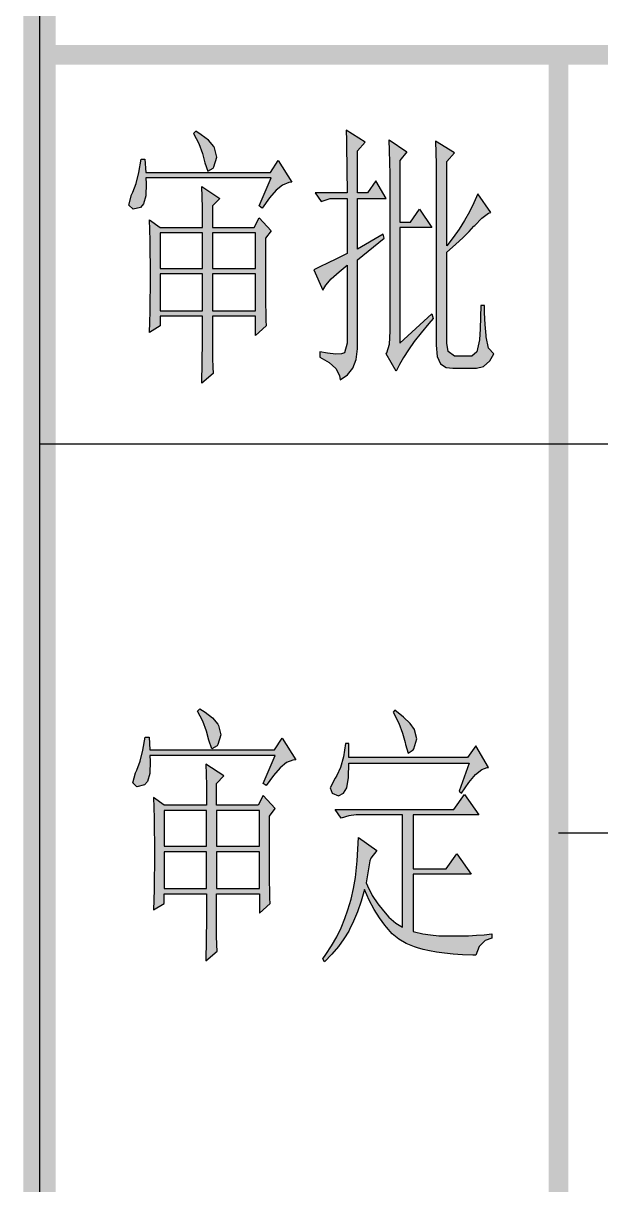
# Model space of a CAD drawing. Extents: x 535358 to 858566, y -185481 to -98609.
# Drawn here: x 816375 to 817176, y -159047 to -157435 of the extents above; entities that cross this region are included whole.
import ezdxf

# ---------------------------------------------------------------- set-up
doc = ezdxf.new("R2010")
doc.units = 0
doc.header["$LTSCALE"] = 1000
doc.header["$MEASUREMENT"] = 0
doc.layers.add('1', color=3, linetype='CONTINUOUS')

msp = doc.modelspace()

# ---------------------------------------------------------------- hatches: boundary and pattern name
at = {"layer": '1'}
h = msp.add_hatch(color=256, dxfattribs=at)
h.paths.add_polyline_path([(816640.1, -157607.6), (816639, -157605.7), (816631.5, -157597), (816621.6, -157589.3), (816613.9, -157584.6), (816610.8, -157587.7), (816618.1, -157601.7), (816623.5, -157615.3), (816626.5, -157628.2), (816630.8, -157640), (816638, -157636), (816639, -157634.1), (816643.2, -157620.5)])
h.paths.add_polyline_path([(816728.3, -157625.2), (816717.8, -157641.6), (816544.7, -157641.6), (816543.5, -157623.5), (816538.3, -157623.5), (816535.1, -157641.8), (816531.1, -157657.1), (816526.6, -157669.3), (816524.7, -157673), (816521, -157687.3), (816526.9, -157692.7), (816537.4, -157690.2), (816541.6, -157685.2), (816544.7, -157674.4), (816545.1, -157657.3), (816544.7, -157649.1), (816718.7, -157649.1), (816702.1, -157688), (816706.3, -157691.1), (816716.1, -157677), (816725.5, -157666.5), (816734.4, -157659.2), (816742.9, -157655.7), (816747.1, -157655.2)])
h.paths.add_polyline_path([(816718.7, -157722.8), (816702.1, -157704.7), (816694.8, -157718.1), (816637.1, -157718.1), (816637.1, -157688), (816647.4, -157677.7), (816622.3, -157661.1), (816622.8, -157675.4), (816623.3, -157690.9), (816623.3, -157718.1), (816564.6, -157718.1), (816549.8, -157707.7), (816550.3, -157721.3), (816550.5, -157736.4), (816550.8, -157752.5), (816551, -157769.7), (816551, -157801.8), (816550.8, -157818.7), (816550.5, -157834.6), (816550.3, -157849.6), (816549.8, -157863.7), (816564.6, -157854.6), (816564.6, -157841.2), (816623.3, -157841.2), (816623.3, -157882), (816623, -157898.9), (816622.8, -157913.4), (816622.6, -157925.9), (816622.3, -157934.1), (816638, -157920.7), (816637.6, -157912), (816637.3, -157899.8), (816637.1, -157883.9), (816637.1, -157841.2), (816696.9, -157841.2), (816696.9, -157868.2), (816711.4, -157854.6), (816711.2, -157847.1), (816711, -157837), (816710.7, -157824.3), (816710.7, -157809.1), (816710.5, -157791.2), (816710.5, -157733.1)])
h.paths.add_polyline_path([(816696.9, -157775.1), (816637.1, -157775.1), (816637.1, -157725.6), (816696.9, -157725.6)], flags=16)
h.paths.add_polyline_path([(816696.9, -157782.6), (816696.9, -157833.7), (816637.1, -157833.7), (816637.1, -157782.6)], flags=16)
h.paths.add_polyline_path([(816623.3, -157775.1), (816564.6, -157775.1), (816564.6, -157725.6), (816623.3, -157725.6)], flags=16)
h.paths.add_polyline_path([(816623.3, -157782.6), (816623.3, -157833.7), (816564.6, -157833.7), (816564.6, -157782.6)], flags=16)
h.paths.add_polyline_path([(816875.2, -157733.1), (816874, -157727.2), (816838.3, -157748.1), (816838.3, -157677.7), (816878.2, -157677.7), (816863.7, -157653.6), (816852.2, -157670.2), (816838.3, -157670.2), (816838.3, -157611.6), (816848.9, -157599.6), (816822.6, -157583.2), (816823.1, -157597.3), (816823.3, -157612.3), (816823.6, -157628.2), (816823.6, -157644.9), (816823.8, -157662.2), (816823.8, -157670.2), (816779.7, -157670.2), (816788.1, -157682.2), (816800.6, -157677.7), (816823.8, -157677.7), (816823.8, -157754.2), (816809, -157761.7), (816796.8, -157767.8), (816787, -157772.5), (816779.7, -157775.8), (816777.6, -157776.7), (816790.3, -157805.1), (816794.2, -157798), (816801.7, -157789.4), (816812.8, -157779.5), (816823.8, -157770.6), (816823.8, -157878.7), (816820.3, -157892.1), (816816.3, -157893.7), (816808.5, -157894), (816796.8, -157892.6), (816786, -157890.7), (816786, -157898.2), (816799.2, -157905.5), (816808.3, -157913.9), (816813.2, -157923.5), (816814.2, -157929.6), (816824.5, -157922.8), (816831.8, -157913.4), (816836.5, -157901.5), (816838.3, -157886.7), (816838.3, -157763.1)])
h.paths.add_polyline_path([(816897.2, -157718.1), (816941.3, -157718.1), (816924.4, -157692.7), (816911.8, -157710.6), (816897.2, -157710.6), (816897.2, -157625.2), (816906.6, -157613.2), (816882.4, -157596.6), (816882.9, -157611.8), (816883.4, -157627.5), (816883.6, -157643.9), (816883.6, -157862.1), (816882.9, -157880.1), (816879.1, -157892.3), (816878.2, -157893.7), (816892, -157917.7), (816896.5, -157908.5), (816902.1, -157898.7), (816908.9, -157888.1), (816917.1, -157876.6), (816926.5, -157864.4), (816937.1, -157851.5), (816943.4, -157844.3), (816941.3, -157838.2), (816897.2, -157878.7)])
h.paths.add_polyline_path([(816974.4, -157741.8), (816984.7, -157732.1), (816993.1, -157723.7), (816999.9, -157716.4), (817001.1, -157715.2), (817011, -157705.2), (817020.3, -157698.4), (817023.2, -157697.2), (817005.3, -157671.6), (816999.9, -157684.1), (816993.8, -157696.5), (816987, -157708.4), (816979.5, -157720.4), (816971.1, -157732.1), (816962.2, -157743.6), (816962.2, -157626.6), (816972.7, -157614.6), (816946.5, -157598.2), (816947.4, -157630.1), (816947.6, -157646.1), (816947.6, -157881.5), (816948.8, -157897), (816953.3, -157907.3), (816961.2, -157912.7), (816970.6, -157913.2), (817003.2, -157913.2), (817013.1, -157911.3), (817021.8, -157903.4), (817027.4, -157893.7), (817020.1, -157885.5), (817016.8, -157869.8), (817016.8, -157868.2), (817015.4, -157852.9), (817014.7, -157836.7), (817014.7, -157826.2), (817009.3, -157826.2), (817009.1, -157842.8), (817008.6, -157858.8), (817007.4, -157874), (817003.7, -157890.9), (816997.1, -157896.8), (816995.7, -157896.6), (816972.7, -157896.6), (816964.3, -157890.5), (816962.2, -157878.7), (816962.2, -157752.5)])
h = msp.add_hatch(color=256, dxfattribs=at)
h.paths.add_polyline_path([(816876.3, -158686.6), (816868.8, -158676.3), (816861.5, -158664.8), (816854.7, -158651.7), (816848.1, -158636.9), (816843.4, -158653.1), (816838.3, -158667.9), (816832.9, -158681), (816827.2, -158692.5), (816826.1, -158694.8), (816819.5, -158705.4), (816811.8, -158716.2), (816802.8, -158726.7), (816792.5, -158737.5), (816790.4, -158733.1), (816794.4, -158727.4), (816802.4, -158715.2), (816809.7, -158702.8), (816815.7, -158690.1), (816820.9, -158677.5), (816825.1, -158665.3), (816829.6, -158650.3), (816832.9, -158635.5), (816835.7, -158620.5), (816837.8, -158597.3), (816839, -158581.1), (816839.7, -158564.9), (816865, -158583), (816856.6, -158593.5), (816855.6, -158597.5), (816852.6, -158613.7), (816850.2, -158628), (816852.1, -158632.2), (816858.9, -158645.3), (816866.4, -158657.1), (816874.4, -158666.9), (816881.9, -158675.4), (816891.5, -158683.8), (816900.7, -158689.4), (816900.7, -158533.5), (816836.6, -158533.5), (816826.1, -158534.6), (816815.7, -158537.9), (816807.3, -158526), (816972, -158526), (816986.7, -158505.1), (817006.7, -158533.5), (816915.4, -158533.5), (816915.4, -158608.5), (816961.4, -158608.5), (816976.2, -158587.4), (816996.1, -158616), (816915.4, -158616), (816915.4, -158695.5), (816917.5, -158696), (816928.8, -158698.4), (816939.8, -158700.2), (816951.1, -158701.4), (816962.1, -158701.6), (816973.1, -158701.4), (816980.4, -158701.4), (816992.1, -158701.2), (817003.4, -158700.5), (817014.2, -158699.8), (817024.5, -158698.6), (817024.5, -158704.5), (817015.6, -158708), (817007.1, -158716.4), (817002.5, -158728.4), (816998.2, -158728.4), (816984.2, -158727.7), (816971, -158726.7), (816959.1, -158725.6), (816948, -158724.2), (816938.2, -158722.3), (816929.3, -158720.4), (816921.5, -158718.1), (816917.3, -158716.6), (816905.8, -158712), (816895.5, -158705.9), (816886.3, -158698.4), (816878.6, -158689.4)])
h.paths.add_polyline_path([(816982.5, -158503.4), (816992.8, -158488.7), (817002.2, -158477.6), (817010.9, -158470.6), (817018.4, -158467.6), (817020.3, -158467.6), (817002.5, -158437.5), (816991, -158454), (816826.1, -158454), (816826.1, -158434.5), (816821.8, -158434.5), (816819, -158453), (816814.8, -158467.8), (816809.7, -158479), (816807.3, -158482.6), (816800.3, -158495.9), (816803.1, -158503.4), (816812.2, -158507), (816818.8, -158503.4), (816823.5, -158495.9), (816825.8, -158481.6), (816826.1, -158461.5), (816993.1, -158461.5), (816979.2, -158500.4)])
h.paths.add_polyline_path([(816642.7, -158520.1), (816642.7, -158490.1), (816653, -158479.5), (816627.9, -158463.1), (816628.3, -158477.2), (816628.8, -158492.7), (816628.8, -158520.1), (816570.2, -158520.1), (816555.4, -158509.5), (816555.9, -158523.4), (816556.1, -158538.2), (816556.3, -158554.3), (816556.6, -158571.7), (816556.6, -158603.6), (816556.3, -158620.5), (816556.1, -158636.4), (816555.9, -158651.7), (816555.4, -158665.5), (816570.2, -158656.6), (816570.2, -158643), (816628.8, -158643), (816628.8, -158683.8), (816628.6, -158700.7), (816628.3, -158715.2), (816628.1, -158727.7), (816627.9, -158735.9), (816643.6, -158722.5), (816643.1, -158714.1), (816642.9, -158701.6), (816642.7, -158685.7), (816642.7, -158643), (816702.5, -158643), (816702.5, -158670), (816717, -158656.6), (816716.8, -158648.9), (816716.5, -158638.8), (816716.3, -158626.1), (816716.3, -158610.9), (816716.1, -158593), (816716.1, -158535.1), (816724.3, -158524.6), (816707.6, -158506.5), (816700.4, -158520.1)])
h.paths.add_polyline_path([(816642.7, -158527.6), (816642.7, -158577.1), (816702.5, -158577.1), (816702.5, -158527.6)], flags=16)
h.paths.add_polyline_path([(816570.2, -158527.6), (816570.2, -158577.1), (816628.8, -158577.1), (816628.8, -158527.6)], flags=16)
h.paths.add_polyline_path([(816702.5, -158635.5), (816702.5, -158584.6), (816642.7, -158584.6), (816642.7, -158635.5)], flags=16)
h.paths.add_polyline_path([(816628.8, -158635.5), (816628.8, -158584.6), (816570.2, -158584.6), (816570.2, -158635.5)], flags=16)
h.paths.add_polyline_path([(816549.1, -158425.6), (816550.2, -158443.4), (816723.3, -158443.4), (816733.9, -158427), (816752.7, -158457), (816748.4, -158457.5), (816740, -158461), (816731.1, -158468.3), (816721.7, -158478.8), (816711.8, -158492.9), (816707.6, -158490.1), (816724.3, -158450.9), (816550.2, -158450.9), (816550.7, -158459.1), (816550.2, -158476.2), (816547.2, -158487), (816543, -158491.9), (816532.4, -158494.5), (816526.5, -158489.1), (816530.3, -158475.1), (816532.2, -158471.3), (816536.6, -158458.9), (816540.6, -158443.6), (816543.9, -158425.6)])
h.paths.add_polyline_path([(816619.4, -158386.4), (816627.2, -158391.1), (816637, -158398.8), (816644.5, -158407.5), (816645.7, -158409.4), (816648.7, -158422.3), (816644.5, -158435.9), (816643.6, -158437.8), (816636.3, -158441.8), (816632.1, -158430), (816629, -158417.4), (816623.7, -158403.5), (816616.4, -158389.5)])
h.paths.add_polyline_path([(816916.4, -158442), (816920.8, -158427.9), (816917.5, -158415.3), (816917.3, -158415), (816911.2, -158406.6), (816902.1, -158397.7), (816890.1, -158388), (816888, -158391.1), (816895.5, -158406.1), (816900.9, -158420.2), (816904.4, -158433.1), (816904.9, -158435.9), (816908.6, -158447.9), (816915.7, -158443.2)])

# ---------------------------------------------------------------- linework, layer by layer
for p, q in [((816397.1, -156109.1), (816397.1, -161258.4)), ((816397.1, -158018.4), (821797.1, -158018.4)), ((817117.1, -158558.4), (821797.1, -158558.4))]:
    msp.add_line(p, q, dxfattribs=at)
at = {"layer": '1', "const_width": 45}
msp.add_lwpolyline([(816397.1, -156038.8), (832597.1, -156038.8), (832597.1, -161258.4), (816397.1, -161258.4)], close=True, dxfattribs=at)
at = {"layer": '1', "const_width": 27}
for points in [[(816397.1, -157478.4), (832597.1, -157478.4)], [(817117.1, -157478.4), (817117.1, -161258.4)]]:
    msp.add_lwpolyline(points, dxfattribs=at)
at = {"layer": '1'}
for points in [[(816643.2, -157620.5), (816640.1, -157607.6), (816639, -157605.7), (816631.5, -157597), (816621.6, -157589.3), (816613.9, -157584.6), (816610.8, -157587.7), (816618.1, -157601.7), (816623.5, -157615.3), (816626.5, -157628.2), (816630.8, -157640), (816638, -157636), (816639, -157634.1)], [(816786, -157890.7), (816786, -157898.2), (816799.2, -157905.5), (816808.3, -157913.9), (816813.2, -157923.5), (816814.2, -157929.6), (816824.5, -157922.8), (816831.8, -157913.4), (816836.5, -157901.5), (816838.3, -157886.7), (816838.3, -157763.1), (816875.2, -157733.1), (816874, -157727.2), (816838.3, -157748.1), (816838.3, -157677.7), (816878.2, -157677.7), (816863.7, -157653.6), (816852.2, -157670.2), (816838.3, -157670.2), (816838.3, -157611.6), (816848.9, -157599.6), (816822.6, -157583.2), (816823.1, -157597.3), (816823.3, -157612.3), (816823.6, -157628.2), (816823.6, -157644.9), (816823.8, -157662.2), (816823.8, -157670.2), (816779.7, -157670.2), (816788.1, -157682.2), (816800.6, -157677.7), (816823.8, -157677.7), (816823.8, -157754.2), (816809, -157761.7), (816796.8, -157767.8), (816787, -157772.5), (816779.7, -157775.8), (816777.6, -157776.7), (816790.3, -157805.1), (816794.2, -157798), (816801.7, -157789.4), (816812.8, -157779.5), (816823.8, -157770.6), (816823.8, -157878.7), (816820.3, -157892.1), (816816.3, -157893.7), (816808.5, -157894), (816796.8, -157892.6)], [(816902.1, -157898.7), (816896.5, -157908.5), (816892, -157917.7), (816878.2, -157893.7), (816879.1, -157892.3), (816882.9, -157880.1), (816883.6, -157862.1), (816883.6, -157643.9), (816883.4, -157627.5), (816882.9, -157611.8), (816882.4, -157596.6), (816906.6, -157613.2), (816897.2, -157625.2), (816897.2, -157710.6), (816911.8, -157710.6), (816924.4, -157692.7), (816941.3, -157718.1), (816897.2, -157718.1), (816897.2, -157878.7), (816941.3, -157838.2), (816943.4, -157844.3), (816937.1, -157851.5), (816926.5, -157864.4), (816917.1, -157876.6), (816908.9, -157888.1)], [(816997.1, -157896.8), (816995.7, -157896.6), (816972.7, -157896.6), (816964.3, -157890.5), (816962.2, -157878.7), (816962.2, -157752.5), (816974.4, -157741.8), (816984.7, -157732.1), (816993.1, -157723.7), (816999.9, -157716.4), (817001.1, -157715.2), (817011, -157705.2), (817020.3, -157698.4), (817023.2, -157697.2), (817005.3, -157671.6), (816999.9, -157684.1), (816993.8, -157696.5), (816987, -157708.4), (816979.5, -157720.4), (816971.1, -157732.1), (816962.2, -157743.6), (816962.2, -157626.6), (816972.7, -157614.6), (816946.5, -157598.2), (816947.4, -157630.1), (816947.6, -157646.1), (816947.6, -157881.5), (816948.8, -157897), (816953.3, -157907.3), (816961.2, -157912.7), (816970.6, -157913.2), (817003.2, -157913.2), (817013.1, -157911.3), (817021.8, -157903.4), (817027.4, -157893.7), (817020.1, -157885.5), (817016.8, -157869.8), (817016.8, -157868.2), (817015.4, -157852.9), (817014.7, -157836.7), (817014.7, -157826.2), (817009.3, -157826.2), (817009.1, -157842.8), (817008.6, -157858.8), (817007.4, -157874), (817003.7, -157890.9)], [(816544.7, -157641.6), (816717.8, -157641.6), (816728.3, -157625.2), (816747.1, -157655.2), (816742.9, -157655.7), (816734.4, -157659.2), (816725.5, -157666.5), (816716.1, -157677), (816706.3, -157691.1), (816702.1, -157688), (816718.7, -157649.1), (816544.7, -157649.1), (816545.1, -157657.3), (816544.7, -157674.4), (816541.6, -157685.2), (816537.4, -157690.2), (816526.9, -157692.7), (816521, -157687.3), (816524.7, -157673), (816526.6, -157669.3), (816531.1, -157657.1), (816535.1, -157641.8), (816538.3, -157623.5), (816543.5, -157623.5)], [(816711.2, -157847.1), (816711.4, -157854.6), (816696.9, -157868.2), (816696.9, -157841.2), (816637.1, -157841.2), (816637.1, -157883.9), (816637.3, -157899.8), (816637.6, -157912), (816638, -157920.7), (816622.3, -157934.1), (816622.6, -157925.9), (816622.8, -157913.4), (816623, -157898.9), (816623.3, -157882), (816623.3, -157841.2), (816564.6, -157841.2), (816564.6, -157854.6), (816549.8, -157863.7), (816550.3, -157849.6), (816550.5, -157834.6), (816550.8, -157818.7), (816551, -157801.8), (816551, -157769.7), (816550.8, -157752.5), (816550.5, -157736.4), (816550.3, -157721.3), (816549.8, -157707.7), (816564.6, -157718.1), (816623.3, -157718.1), (816623.3, -157690.9), (816622.8, -157675.4), (816622.3, -157661.1), (816647.4, -157677.7), (816637.1, -157688), (816637.1, -157718.1), (816694.8, -157718.1), (816702.1, -157704.7), (816718.7, -157722.8), (816710.5, -157733.1), (816710.5, -157791.2), (816710.7, -157809.1), (816710.7, -157824.3), (816711, -157837)], [(816564.6, -157775.1), (816623.3, -157775.1), (816623.3, -157725.6), (816564.6, -157725.6)], [(816696.9, -157725.6), (816637.1, -157725.6), (816637.1, -157775.1), (816696.9, -157775.1)], [(816564.6, -157833.7), (816623.3, -157833.7), (816623.3, -157782.6), (816564.6, -157782.6)], [(816696.9, -157782.6), (816637.1, -157782.6), (816637.1, -157833.7), (816696.9, -157833.7)], [(816619.4, -158386.4), (816627.2, -158391.1), (816637, -158398.8), (816644.5, -158407.5), (816645.7, -158409.4), (816648.7, -158422.3), (816644.5, -158435.9), (816643.6, -158437.8), (816636.3, -158441.8), (816632.1, -158430), (816629, -158417.4), (816623.7, -158403.5), (816616.4, -158389.5)], [(816916.4, -158442), (816920.8, -158427.9), (816917.5, -158415.3), (816917.3, -158415), (816911.2, -158406.6), (816902.1, -158397.7), (816890.1, -158388), (816888, -158391.1), (816895.5, -158406.1), (816900.9, -158420.2), (816904.4, -158433.1), (816904.9, -158435.9), (816908.6, -158447.9), (816915.7, -158443.2)], [(816549.1, -158425.6), (816550.2, -158443.4), (816723.3, -158443.4), (816733.9, -158427), (816752.7, -158457), (816748.4, -158457.5), (816740, -158461), (816731.1, -158468.3), (816721.7, -158478.8), (816711.8, -158492.9), (816707.6, -158490.1), (816724.3, -158450.9), (816550.2, -158450.9), (816550.7, -158459.1), (816550.2, -158476.2), (816547.2, -158487), (816543, -158491.9), (816532.4, -158494.5), (816526.5, -158489.1), (816530.3, -158475.1), (816532.2, -158471.3), (816536.6, -158458.9), (816540.6, -158443.6), (816543.9, -158425.6)], [(816982.5, -158503.4), (816992.8, -158488.7), (817002.2, -158477.6), (817010.9, -158470.6), (817018.4, -158467.6), (817020.3, -158467.6), (817002.5, -158437.5), (816991, -158454), (816826.1, -158454), (816826.1, -158434.5), (816821.8, -158434.5), (816819, -158453), (816814.8, -158467.8), (816809.7, -158479), (816807.3, -158482.6), (816800.3, -158495.9), (816803.1, -158503.4), (816812.2, -158507), (816818.8, -158503.4), (816823.5, -158495.9), (816825.8, -158481.6), (816826.1, -158461.5), (816993.1, -158461.5), (816979.2, -158500.4)], [(816642.7, -158520.1), (816642.7, -158490.1), (816653, -158479.5), (816627.9, -158463.1), (816628.3, -158477.2), (816628.8, -158492.7), (816628.8, -158520.1), (816570.2, -158520.1), (816555.4, -158509.5), (816555.9, -158523.4), (816556.1, -158538.2), (816556.3, -158554.3), (816556.6, -158571.7), (816556.6, -158603.6), (816556.3, -158620.5), (816556.1, -158636.4), (816555.9, -158651.7), (816555.4, -158665.5), (816570.2, -158656.6), (816570.2, -158643), (816628.8, -158643), (816628.8, -158683.8), (816628.6, -158700.7), (816628.3, -158715.2), (816628.1, -158727.7), (816627.9, -158735.9), (816643.6, -158722.5), (816643.1, -158714.1), (816642.9, -158701.6), (816642.7, -158685.7), (816642.7, -158643), (816702.5, -158643), (816702.5, -158670), (816717, -158656.6), (816716.8, -158648.9), (816716.5, -158638.8), (816716.3, -158626.1), (816716.3, -158610.9), (816716.1, -158593), (816716.1, -158535.1), (816724.3, -158524.6), (816707.6, -158506.5), (816700.4, -158520.1)], [(816876.3, -158686.6), (816868.8, -158676.3), (816861.5, -158664.8), (816854.7, -158651.7), (816848.1, -158636.9), (816843.4, -158653.1), (816838.3, -158667.9), (816832.9, -158681), (816827.2, -158692.5), (816826.1, -158694.8), (816819.5, -158705.4), (816811.8, -158716.2), (816802.8, -158726.7), (816792.5, -158737.5), (816790.4, -158733.1), (816794.4, -158727.4), (816802.4, -158715.2), (816809.7, -158702.8), (816815.7, -158690.1), (816820.9, -158677.5), (816825.1, -158665.3), (816829.6, -158650.3), (816832.9, -158635.5), (816835.7, -158620.5), (816837.8, -158597.3), (816839, -158581.1), (816839.7, -158564.9), (816865, -158583), (816856.6, -158593.5), (816855.6, -158597.5), (816852.6, -158613.7), (816850.2, -158628), (816852.1, -158632.2), (816858.9, -158645.3), (816866.4, -158657.1), (816874.4, -158666.9), (816881.9, -158675.4), (816891.5, -158683.8), (816900.7, -158689.4), (816900.7, -158533.5), (816836.6, -158533.5), (816826.1, -158534.6), (816815.7, -158537.9), (816807.3, -158526), (816972, -158526), (816986.7, -158505.1), (817006.7, -158533.5), (816915.4, -158533.5), (816915.4, -158608.5), (816961.4, -158608.5), (816976.2, -158587.4), (816996.1, -158616), (816915.4, -158616), (816915.4, -158695.5), (816917.5, -158696), (816928.8, -158698.4), (816939.8, -158700.2), (816951.1, -158701.4), (816962.1, -158701.6), (816973.1, -158701.4), (816980.4, -158701.4), (816992.1, -158701.2), (817003.4, -158700.5), (817014.2, -158699.8), (817024.5, -158698.6), (817024.5, -158704.5), (817015.6, -158708), (817007.1, -158716.4), (817002.5, -158728.4), (816998.2, -158728.4), (816984.2, -158727.7), (816971, -158726.7), (816959.1, -158725.6), (816948, -158724.2), (816938.2, -158722.3), (816929.3, -158720.4), (816921.5, -158718.1), (816917.3, -158716.6), (816905.8, -158712), (816895.5, -158705.9), (816886.3, -158698.4), (816878.6, -158689.4)], [(816570.2, -158527.6), (816570.2, -158577.1), (816628.8, -158577.1), (816628.8, -158527.6)], [(816642.7, -158527.6), (816642.7, -158577.1), (816702.5, -158577.1), (816702.5, -158527.6)], [(816628.8, -158635.5), (816628.8, -158584.6), (816570.2, -158584.6), (816570.2, -158635.5)], [(816702.5, -158635.5), (816702.5, -158584.6), (816642.7, -158584.6), (816642.7, -158635.5)]]:
    msp.add_lwpolyline(points, close=True, dxfattribs=at)

doc.saveas('drawing.dxf')
